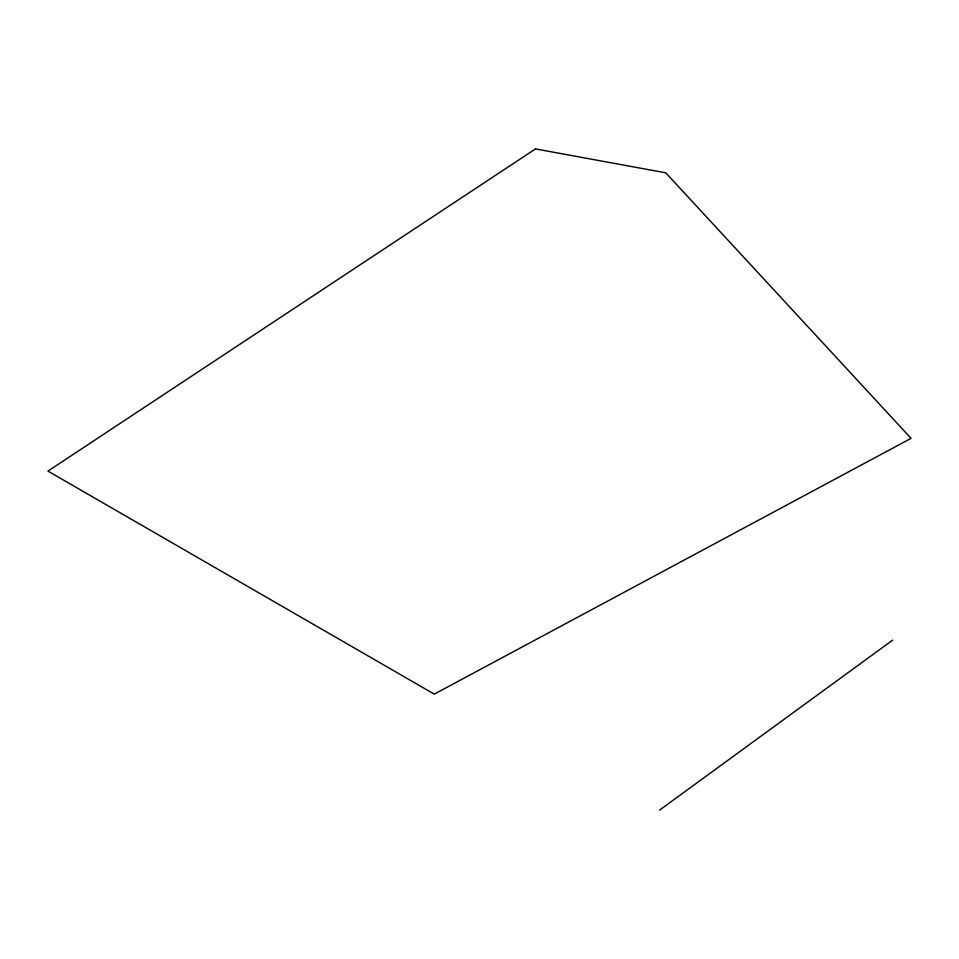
<?xml version="1.0" encoding="UTF-8"?>
<svg xmlns="http://www.w3.org/2000/svg" width="959" height="959" viewBox="0 0 959 959"><rect width="100%" height="100%" fill="white"/><g stroke="black" fill="none" stroke-linecap="round" stroke-linejoin="round"><path stroke-width="1.44" d="M659.636 810.079L892.649 640.144M535.458 148.921L47.95 471.097L434.271 694.136L911.05 438.347L665.762 172.812L535.458 148.921"/></g></svg>
